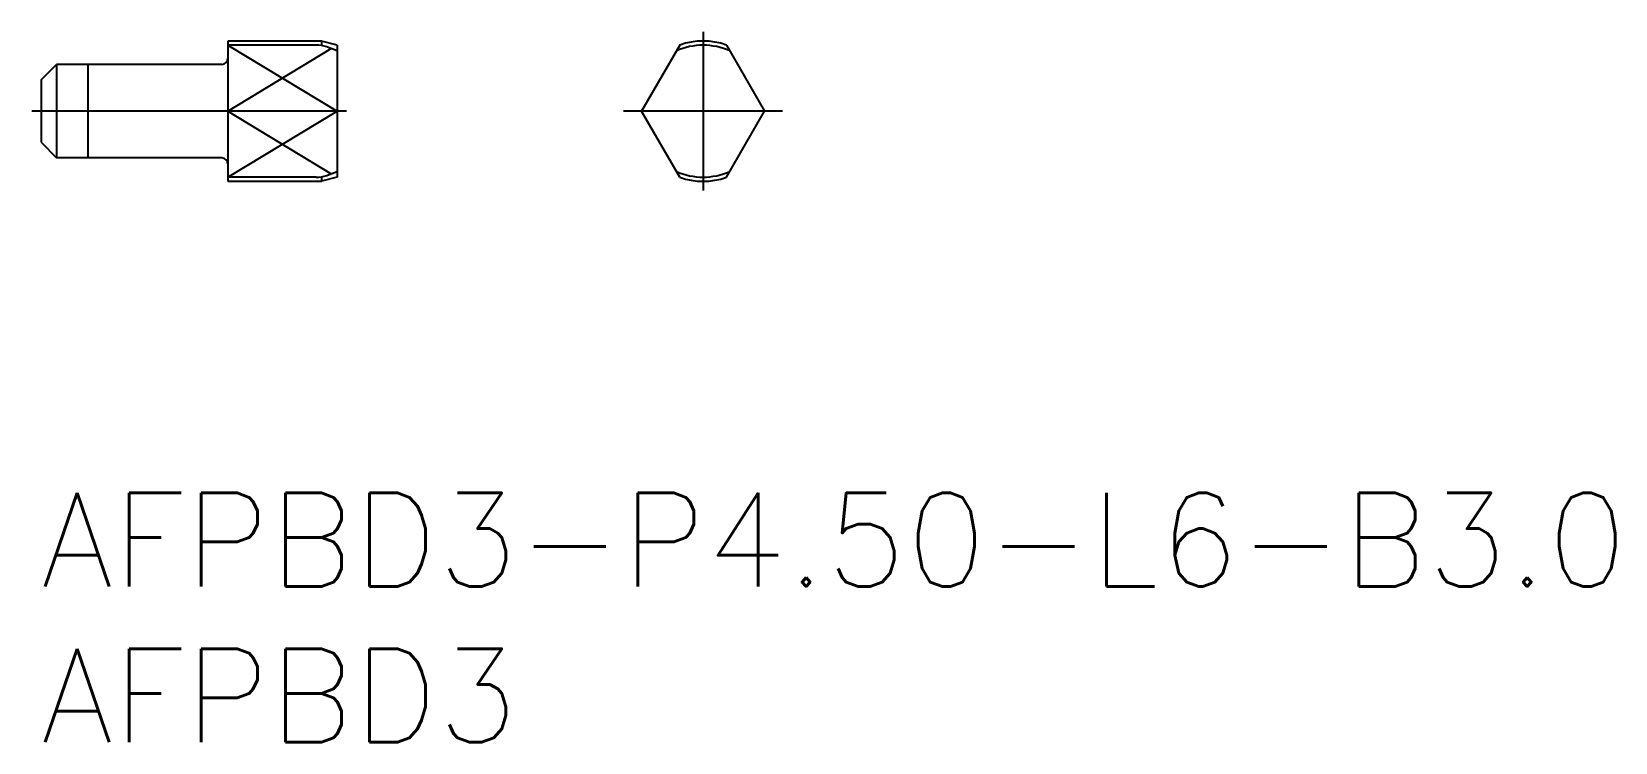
# Model space of a CAD drawing. Extents: x -0.3 to 50.5, y -8 to 14.8.
import ezdxf

# ---------------------------------------------------------------- set-up
doc = ezdxf.new("R2010")
doc.units = 0
doc.header["$LTSCALE"] = 0.5
doc.linetypes.add('CENTER', pattern=[50.8, 31.75, -6.35, 6.35, -6.35])
for name, color, linetype in [('MSM_CENTER', 1, 'CENTER'), ('MSM_CONTINUOUS', 7, 'CONTINUOUS'), ('MSM_NARROW', 5, 'CONTINUOUS'), ('MSM_PART_NUMBER', 7, 'CONTINUOUS')]:
    doc.layers.add(name, color=color, linetype=linetype)
doc.styles.get("Standard").update_dxf_attribs({"font": 'txt.shx', "height": 1, "bigfont": 'bigfont.shx'})

# ---------------------------------------------------------------- blocks, each defined once
blk = doc.blocks.new('*U4')
at = {"layer": 'MSM_PART_NUMBER'}
blk.add_text('AFPBD3-P4.50-L6-B3.0', height=3, dxfattribs=at).set_placement((0, -3))
blk = doc.blocks.new('*U5')
at = {"layer": 'MSM_PART_NUMBER'}
blk.add_text('AFPBD3', height=3, dxfattribs=at).set_placement((0, -8))

msp = doc.modelspace()

# ---------------------------------------------------------------- linework, layer by layer
at = {"layer": 'MSM_CENTER'}
for p, q in [((21.25, 14.8), (21.25, 9.7)), ((9.8, 12.25), (-0.3, 12.25)), ((23.8, 12.25), (18.7, 12.25)), ((23.5, 12.25), (19, 12.25))]:
    msp.add_line(p, q, dxfattribs=at)
at = {"layer": 'MSM_CONTINUOUS'}
for p, q in [((9, 14.5), (6, 14.5)), ((6, 14.5), (6, 10)), ((8.828, 14.371), (6, 14.371)), ((9.5, 14.366), (9, 14.5)), ((9.5, 14.366), (9.5, 10.134)), ((20.5, 14.371), (19.275, 12.25)), ((22, 14.371), (23.225, 12.25)), ((0, 13.25), (0.5, 13.75)), ((0.5, 13.75), (0.5, 10.75)), ((5.8, 13.75), (0.5, 13.75)), ((0, 13.25), (0, 11.25)), ((9.5, 12.25), (6, 12.25)), ((20.5, 10.129), (19.275, 12.25)), ((22, 10.129), (23.225, 12.25)), ((0, 11.25), (0.5, 10.75)), ((5.8, 10.75), (0.5, 10.75)), ((8.828, 10.129), (6, 10.129)), ((6, 10), (9, 10)), ((9.5, 10.134), (9, 10))]:
    msp.add_line(p, q, dxfattribs=at)
for centre, radius, start, end in [((8.828, 13.371), 1, 69.9768, 90), ((5.71, 4.814), 10.107, 67.9762, 69.9768), ((21.25, 12.25), 2.116, 66.0792, 113.9208), ((21.25, 12.25), 2.25, 70.5288, 109.4712), ((5.8, 13.95), 0.2, 270, 0), ((5.8, 10.55), 0.2, 0, 90), ((8.828, 11.129), 1, 270, 290.0232), ((5.71, 19.686), 10.107, 290.0232, 292.0238), ((21.25, 12.25), 2.116, 246.0792, 293.9208), ((21.25, 12.25), 2.25, 250.5288, 289.4712)]:
    msp.add_arc(centre, radius, start, end, dxfattribs=at)
at = {"layer": 'MSM_NARROW'}
for p, q in [((6, 14.371), (9.5, 12.25)), ((6, 12.25), (9.313, 14.258)), ((9, 14.473), (9, 14.381)), ((1.5, 13.75), (1.5, 10.75)), ((6, 10.129), (9.5, 12.25)), ((6, 12.25), (9.313, 10.242)), ((9, 10.119), (9, 10.027))]:
    msp.add_line(p, q, dxfattribs=at)

# ---------------------------------------------------------------- block references
at = {"layer": 'MSM_CONTINUOUS'}
for name in ['*U4', '*U5']:
    msp.add_blockref(name, (0, 0), dxfattribs=at)

doc.saveas('drawing.dxf')
